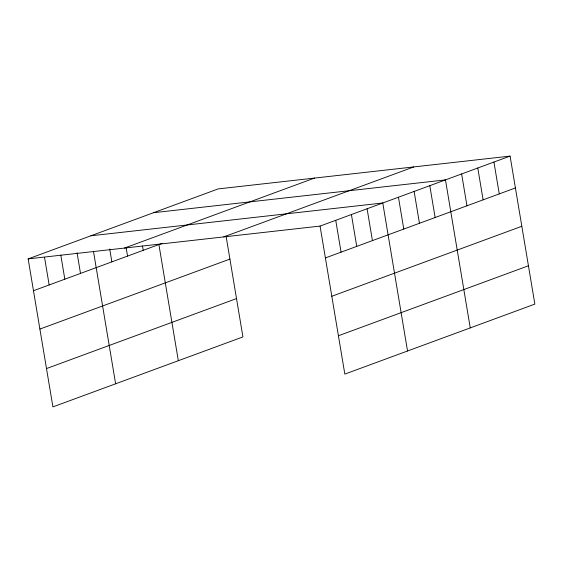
<?xml version="1.0" encoding="UTF-8"?>
<svg xmlns="http://www.w3.org/2000/svg" width="563" height="563" viewBox="0 0 563 563"><rect width="100%" height="100%" fill="white"/><g stroke="black" fill="none" stroke-linecap="round" stroke-linejoin="round"><path stroke-width="0.84" d="M226.066 236.087L242.934 336.913L52.915 406.894L28.15 258.889L218.17 188.908L510.085 156.106L534.85 304.111L344.83 374.092L320.065 226.087L510.085 156.106M124.479 248.065L314.499 178.084M33.477 290.733L162.123 243.357M223.729 236.91L413.749 166.937M39.896 329.066L229.915 259.086M325.393 257.931L515.412 187.951M46.504 368.561L236.523 298.58M331.804 296.265L521.824 226.284M338.419 335.759L528.432 265.778M153.565 212.701L445.474 179.9L470.246 327.905M90.854 235.798L382.77 202.997L407.535 350.995M28.15 258.889L320.065 226.087M493.934 162.06L499.261 193.897M477.783 168.006L483.11 199.844M461.625 173.953L466.959 205.798M429.801 185.677L435.129 217.515M414.122 191.448L419.449 223.286M398.449 197.219L403.777 229.064M367.09 208.767L372.425 240.605M351.418 214.538L356.745 246.383M335.738 220.316L341.065 252.154M158.893 244.546L178.33 360.707M142.495 246.017L143.213 250.317M126.098 247.488L127.541 256.088M109.701 248.959L111.861 261.865M93.451 251.288L115.626 383.797M77.054 252.759L80.509 273.414M60.797 255.088L64.829 279.185M44.547 257.418L49.157 284.955"/></g></svg>
